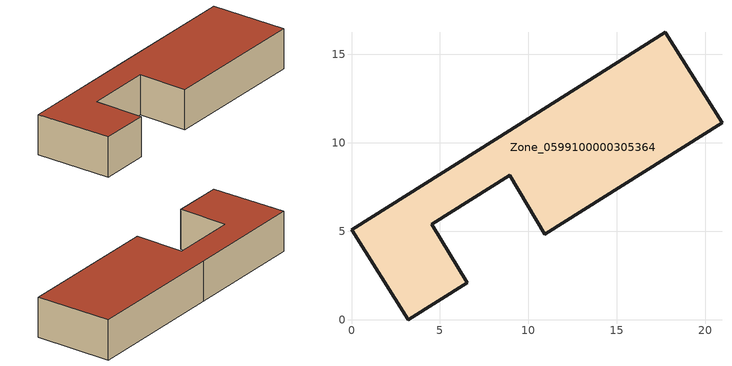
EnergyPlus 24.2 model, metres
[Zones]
Zone_0599100000305364
 floor ground (C_G): 6.55,2.09 3.22,0 0,5.08 8.15,10.19 17.74,16.24 20.94,11.12 10.92,4.83 8.95,8.16 4.54,5.39 z0
 wall outside (C_F): 3.22,0 6.55,2.09 4.54,5.39 8.95,8.16 10.92,4.83 20.94,11.12 17.74,16.24 8.15,10.19 0,5.08 3.22,0 z0:3.12
 roof outside (C_R): 4.54,5.39 8.95,8.16 10.92,4.83 20.94,11.12 17.74,16.24 8.15,10.19 0,5.08 3.22,0 6.55,2.09 z3.12
[BUILDING]
Pand.0599100000305364: North Axis=0; Terrain=City; Loads Convergence Tolerance Value=0.04; Temperature Convergence Tolerance Value=0.4; Solar Distribution=FullExterior; Maximum Number of Warmup Days=25; Minimum Number of Warmup Days=1
[Site:Location]
Rotterdam.The.Hague.AP_ZH_NLD Design_Conditions: Latitude=51.96; Longitude=4.45; Time Zone=1; Elevation=-4.5
[SITE:GROUNDTEMPERATURE:BUILDINGSURFACE]
18, 18, 18, 18, 18, 18, 18, 18, 18, 18, 18, 18
[MATERIAL] Thermal Absorptance=0.9; Solar Absorptance=0.7; Visible Absorptance=0.7
Name | Roughness | Thickness | Conductivity | Density | Specific Heat
G.TI.1946 | MediumSmooth | 0.15 | 1 | 540 | 1210
F.TI.1946 | Rough | 0.3 | 0.857143 | 1920 | 840
R.TI.1946 | MediumRough | 0.2 | 0.1 | 1500 | 1000
[CONSTRUCTION]
C_G: G.TI.1946
C_F: F.TI.1946
C_R: R.TI.1946
[ZONE]
Zone_0599100000305364: Type=1; Multiplier=1; Ceiling Height=Autocalculate; Volume=Autocalculate; Floor Area=autocalculate; Part of Total Floor Area=Yes
[ZONEINFILTRATION:DESIGNFLOWRATE]
Infil_Zone_0599100000305364: Zone or ZoneList or Space or SpaceList=Zone_0599100000305364; Schedule=AlwaysOn; Design Flow Rate Calculation Method=Flow/Area; Flow Rate per Floor Area=0.003; Constant Term Coefficient=1; Temperature Term Coefficient=0; Velocity Term Coefficient=0; Velocity Squared Term Coefficient=0
[HVACTEMPLATE:ZONE:IDEALLOADSAIRSYSTEM]
Zone_0599100000305364: Maximum Heating Supply Air Temperature=50; Minimum Cooling Supply Air Temperature=13; Maximum Heating Supply Air Humidity Ratio=0.0156; Minimum Cooling Supply Air Humidity Ratio=0.0077; Heating Limit=NoLimit; Cooling Limit=NoLimit; Dehumidification Control Type=ConstantSensibleHeatRatio; Cooling Sensible Heat Ratio=0.7; Dehumidification Setpoint=60; Humidification Control Type=None; Humidification Setpoint=30; Outdoor Air Method=None; Outdoor Air Flow Rate per Person=0.00944; Outdoor Air Flow Rate per Zone Floor Area=0; Outdoor Air Flow Rate per Zone=0; Demand Controlled Ventilation Type=None; Outdoor Air Economizer Type=NoEconomizer; Heat Recovery Type=None; Sensible Heat Recovery Effectiveness=0.7; Latent Heat Recovery Effectiveness=0.65
[ZONECONTROL:THERMOSTAT]
ThermostatControl_Zone_0599100000305364: Zone or ZoneList=Zone_0599100000305364; Control Type Schedule=DualSetpointControlType; Control 1=Thermostat_Zone_0599100000305364; Temperature Difference Between Cutout And Setpoint=0
[THERMOSTATSETPOINT:DUALSETPOINT]
Thermostat_Zone_0599100000305364: Heating Setpoint Temperature Schedule=HeatingSetpoint_Zone_0599100000305364; Cooling Setpoint Temperature Schedule=CoolingSetpoint_Zone_0599100000305364
[SCHEDULE:COMPACT]
HeatingSetpoint_Zone_0599100000305364: Through: 12/31, For: AllDays, Until: 24:00, 21
CoolingSetpoint_Zone_0599100000305364: Through: 12/31, For: AllDays, Until: 24:00, 24
DualSetpointControlType: Through: 12/31, For: AllDays, Until: 24:00, 4
AlwaysOn: Through: 12/31, For: AllDays, Until: 24:00, 1
